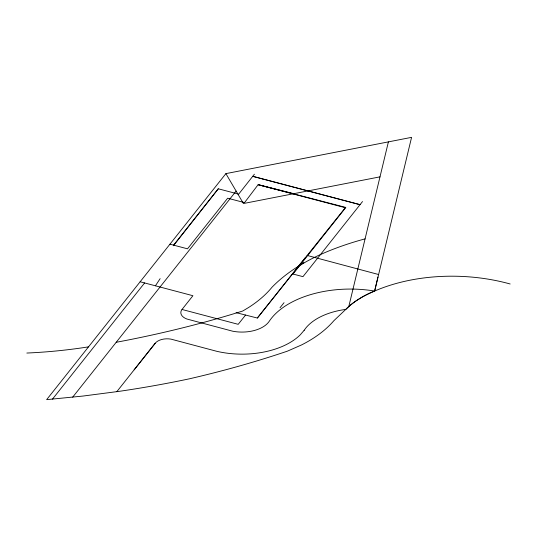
<?xml version="1.0" encoding="UTF-8"?>
<svg xmlns="http://www.w3.org/2000/svg" width="537" height="537" viewBox="0 0 537 537"><rect width="100%" height="100%" fill="white"/><g stroke="black" fill="none" stroke-linecap="round" stroke-linejoin="round"><path stroke-width="0.81" d="M304.137 330.329L306.016 327.785A58.372 33.703 0 0 1 345.815 309.413A98.083 56.627 0 0 1 356.078 300.881L360.911 297.8A98.083 56.627 0 0 1 374.598 291.054L374.249 290.933L374.645 291.034L411.577 137.351L225.896 173.626L46.652 399.649L83.02 396.051L119.019 391.366A710.921 410.449 0 0 0 189.501 378.793L197.925 376.813A730.837 421.948 0 0 0 247.497 363.697L255.585 361.307A730.837 421.948 0 0 0 287.416 351.158L301.526 344.949A135.29 78.107 0 0 0 333.839 320.737L349.849 305.546A102.258 59.036 0 0 1 357.837 299.706L362.294 297.015A102.258 59.036 0 0 1 372.047 292.141L374.645 291.034L377.967 277.085M348.828 306.432L388.405 141.875M155.421 285.805L160.14 278.649M242.63 202.174L244.543 202.63L258.129 184.681L293.826 193.682M134.163 369.798L155.233 343.23A13.136 7.585 0 0 1 170.954 339.122L216.8 351.312A67.367 38.892 0 0 0 300.337 334.746L304.224 330.221M293.021 274.031L345.835 207.43L258.129 184.681L345.325 207.725L295.424 270.124M173.397 245.751L218.284 188.796L238.676 194.152L254.397 174.21M173.599 245.141L218.284 188.796M52.478 399.132L144.614 282.945M72.67 397.179L236.126 191.071M116.818 391.674L155.233 343.23M374.598 291.054A86.86 50.149 0 0 0 269.366 321.092A29.233 16.875 0 0 1 232.736 331.215L186.963 319.045A13.123 7.578 0 0 1 182.009 309.473L192.917 295.712L140.144 281.764M245.557 315.051L238.2 324.328L182.009 309.473M302.881 263.607L303.808 262.445M362.529 201.543L302.962 276.656L292.443 273.877M236.824 312.829L257.351 318.038L305.177 257.847M280.032 307.714L284.033 302.693M257.351 318.038L300.827 263.513M379.995 176.848L243.429 203.53L225.896 173.626M88.531 346.842L85.135 347.379A326.113 188.279 0 0 1 26.85 353.044M244.543 202.63L227.668 198.2L187.52 248.826L169.947 244.181M236.099 312.5L237.079 312.756M307.11 255.437L378.585 274.521M374.611 291.054A136.197 81.846 2.1 0 1 510.15 283.986M116.2 342.291A751.095 433.641 0 0 0 232.608 314.125L242.751 311.01L248.597 307.5A143.218 82.685 0 0 0 271.95 287.308A189.581 109.454 0 0 1 296.035 267.788L305.634 262.016A189.581 109.454 0 0 1 326.899 251.759A236.924 136.787 0 0 1 365.079 238.864M262.512 178.895L252.732 176.324L360.045 204.678L262.512 178.895"/></g></svg>
